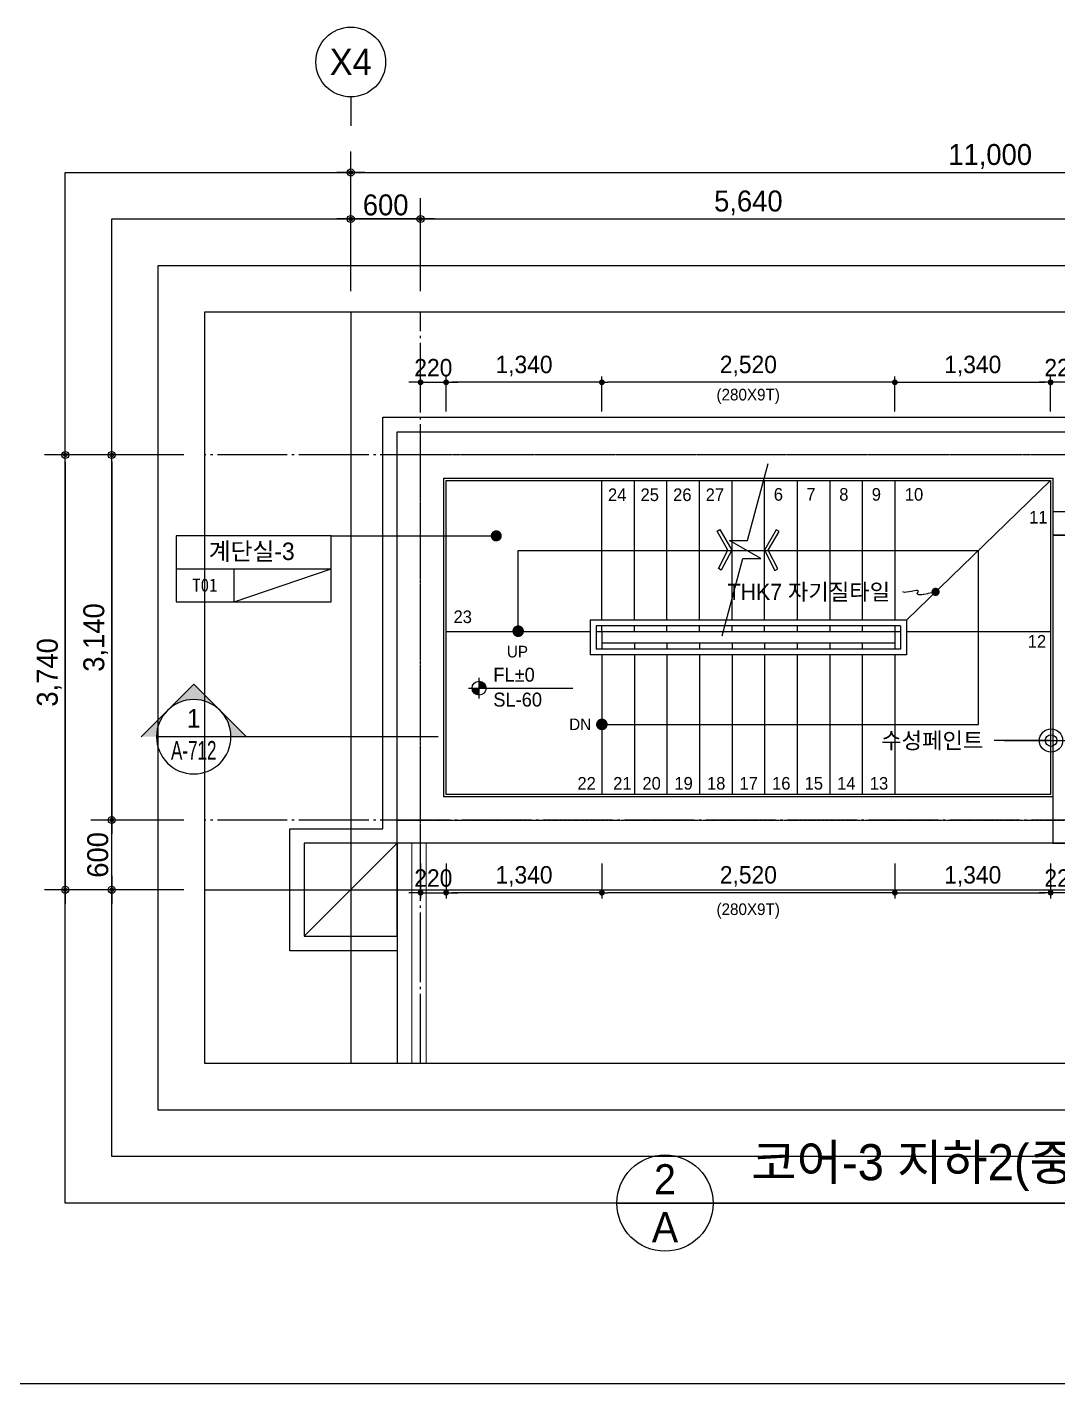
# Model space of a CAD drawing. Header units: millimetres. Extents: x 252711992 to 505989238, y 504776675 to 1009617600.
# Drawn here: x 253151465 to 253160331, y 504818337 to 504830007 of the extents above; entities that cross this region are included whole.
import ezdxf
from ezdxf.enums import TextEntityAlignment as Align
from ezdxf.xclip import XClip

# ---------------------------------------------------------------- set-up
doc = ezdxf.new("R2010")
doc.units = ezdxf.units.MM
doc.header["$XCLIPFRAME"] = 0
doc.linetypes.add('CEN', pattern=[35, 30, -2, 1, -2])
for name, color, linetype in [('$ZCDB_AUDIT_GENERATED_600D18', 7, 'Continuous'), ('0KD DIM', 7, 'Continuous'), ('4A.TEC CEN', 1, 'CEN'), ('4A.TEC CEN 보조1', 14, 'CEN'), ('4A.TEC ELE 4', 9, 'Continuous'), ('4A.TEC IND', 7, 'Continuous'), ('4A.TEC TEXT', 7, 'Continuous'), ('4A.TEC TEXT 1', 3, 'Continuous'), ('4A.TEC TEXT 2', 3, 'Continuous'), ('4A.TEC 기둥', 2, 'Continuous'), ('4A.TEC 마감선 2', 5, 'Continuous'), ('4A.TEC 벽체 1', 2, 'Continuous'), ('4A.TEC 벽체 3', 4, 'Continuous'), ('4A.TEC 벽체 4', 7, 'Continuous'), ('4A.TEC 심볼', 7, 'Continuous'), ('4A.TEC 해치 1', 9, 'Continuous'), ('CEN', 1, 'CEN'), ('LEV', 7, 'Continuous'), ('ROM', 7, 'Continuous'), ('SYM', 1, 'Continuous'), ('TEXT', 7, 'Continuous'), ('㈜SE&C TEXT', 7, 'Continuous')]:
    doc.layers.add(name, color=color, linetype=linetype)
doc.layers.add('DEFPOINT', color=135, linetype='Continuous', plot=False)
doc.styles.add('1', font='')
doc.styles.add('GHS', font='malgun.ttf')
doc.styles.add('나눔고딕', font='')
doc.styles.add('돋움', font='')
doc.styles.add('돋음체', font='')
doc.styles.add('울릉도L', font='')
doc.styles.get('1').set_extended_font_data('DotumChe')
doc.styles.get('나눔고딕').set_extended_font_data('Dotum')
doc.styles.get('돋움').set_extended_font_data('Dotum')
doc.styles.get('돋음체').set_extended_font_data('Dotum')
doc.styles.get('울릉도L').set_extended_font_data('Dotum')
doc.dimstyles.new('DIM_600(외부치수)', dxfattribs={"dimscale": 400, "dimtxt": 3.3, "dimasz": 1, "dimexe": 2, "dimexo": 2, "dimgap": 1, "dimtad": 1, "dimdec": 0, "dimdsep": 46, "dimlunit": 6, "dimtxsty": '나눔고딕', "dimblk1": 'DIMDOT', "dimblk2": 'DIMDOT', "dimsah": 1, "dimcen": 2.5, "dimdle": 1.5, "dimclrd": 8, "dimclre": 8, "dimclrt": 3, "dimadec": 0, "dimazin": 0, "dimtfac": 1, "dimtdec": 0, "dimtix": 1, "dimtmove": 2, "dimatfit": 3, "dimldrblk": 'DIMDOT', "dimfxl": 1, "dimtvp": 1, "dimtolj": 1, "dimtzin": 0, "dimarcsym": 0})
doc.dimstyles.new('DIM_80(외부치수)', dxfattribs={"dimscale": 40, "dimtxt": 3.3, "dimasz": 1, "dimexe": 2, "dimexo": 2, "dimgap": 1, "dimtad": 1, "dimdec": 0, "dimdsep": 46, "dimlunit": 6, "dimtxsty": '돋움', "dimblk1": 'DIMDOT', "dimblk2": 'DIMDOT', "dimsah": 1, "dimcen": 2.5, "dimdle": 1.5, "dimclrd": 1, "dimclre": 7, "dimclrt": 2, "dimadec": 0, "dimazin": 0, "dimtfac": 1, "dimtdec": 0, "dimtix": 1, "dimtmove": 2, "dimatfit": 3, "dimldrblk": 'DIMDOT', "dimfxl": 1, "dimtvp": 1, "dimtolj": 1, "dimtzin": 0, "dimarcsym": 0})
doc.dimstyles.new('KD DIM 1', dxfattribs={"dimscale": 50, "dimtxt": 3, "dimasz": 1, "dimexe": 1, "dimexo": 1, "dimgap": 1, "dimtad": 1, "dimdec": 0, "dimzin": 0, "dimdsep": 46, "dimlunit": 6, "dimtxsty": '돋음체', "dimblk": 'DOT', "dimcen": 3, "dimdle": 1, "dimclrd": 256, "dimclre": 256, "dimclrt": 3, "dimazin": 0, "dimtfac": 1, "dimtdec": 0, "dimtix": 1, "dimtmove": 2, "dimatfit": 3, "dimldrblk": 'OBLIQUE', "dimfxl": 1, "dimtvp": 0.8333, "dimtolj": 1, "dimtzin": 0, "dimarcsym": 0})

# ---------------------------------------------------------------- blocks, each defined once
blk = doc.blocks.new('dwgFD3B')
at = {"layer": '4A.TEC CEN', "color": 250, "ltscale": 500}
blk.add_line((49194.51, -169936.83, -3333.33), (358000, -169936.83, -3333.33), dxfattribs=at)
at = {"layer": '4A.TEC CEN', "color": 250, "ltscale": 500, "elevation": -3333.33}
blk.add_lwpolyline([(197807.63, -39163.16), (197807.63, -267000)], dxfattribs=at)
blk = doc.blocks.new('DIMDOT')
at = {"color": 0}
blk.add_line((-2, 0), (2, 0), dxfattribs=at)
for radius in [0.5, 0.25]:
    blk.add_circle((0, 0), radius, dxfattribs=at)
blk = doc.blocks.new('*D270')
at = {"layer": '$ZCDB_AUDIT_GENERATED_600D18', "color": 8, "lineweight": -2, "transparency": 16777216}
for p, q in [((253152813, 504826327), (253151613, 504826327)), ((253151793, 504826267), (253151793, 504822647)), ((253152813, 504822587), (253151613, 504822587))]:
    blk.add_line(p, q, dxfattribs=at)
at = {"layer": 'Defpoints', "color": 0, "transparency": 16777216}
for p in [(253152993, 504826327, 0), (253151793, 504822587), (253152993, 504822587, 0)]:
    blk.add_point(p, dxfattribs=at)
at = {"layer": '$ZCDB_AUDIT_GENERATED_600D18', "color": 8, "lineweight": -2, "transparency": 16777216, "xscale": 60, "yscale": 60, "zscale": 60}
for p, rotation in [((253151793, 504826327), 90), ((253151793, 504822587), 270)]:
    blk.add_blockref('DIMDOT', p, dxfattribs=dict(at, rotation=rotation))
at = {"layer": '$ZCDB_AUDIT_GENERATED_600D18', "color": 3, "transparency": 16777216, "insert": (253151655, 504824457), "char_height": 180, "attachment_point": 5, "rotation": 90, "style": '나눔고딕'}
blk.add_mtext('\\A1;3,740', dxfattribs=at)
blk = doc.blocks.new('*D271')
at = {"layer": '$ZCDB_AUDIT_GENERATED_600D18', "color": 8, "lineweight": -2, "transparency": 16777216}
for p, q in [((253152813, 504823187), (253152013, 504823187)), ((253152193, 504822647), (253152193, 504823127)), ((253152813, 504822587), (253152013, 504822587))]:
    blk.add_line(p, q, dxfattribs=at)
at = {"layer": 'Defpoints', "color": 0, "transparency": 16777216}
for p in [(253152193, 504823187), (253152993, 504823187, 0), (253152993, 504822587, 0)]:
    blk.add_point(p, dxfattribs=at)
at = {"layer": '$ZCDB_AUDIT_GENERATED_600D18', "color": 8, "lineweight": -2, "transparency": 16777216, "xscale": 60, "yscale": 60, "zscale": 60}
for p, rotation in [((253152193, 504823187), 90), ((253152193, 504822587), 270)]:
    blk.add_blockref('DIMDOT', p, dxfattribs=dict(at, rotation=rotation))
at = {"layer": '$ZCDB_AUDIT_GENERATED_600D18', "color": 3, "transparency": 16777216, "insert": (253152073, 504822887), "char_height": 180, "attachment_point": 5, "rotation": 90, "style": '나눔고딕'}
blk.add_mtext('\\A1;600', dxfattribs=at)
blk = doc.blocks.new('*D267')
at = {"layer": '$ZCDB_AUDIT_GENERATED_600D18', "color": 8, "lineweight": -2, "transparency": 16777216}
for p, q in [((253154249, 504827737), (253154249, 504828937)), ((253165249, 504827737), (253165249, 504828937)), ((253154309, 504828757), (253165189, 504828757))]:
    blk.add_line(p, q, dxfattribs=at)
at = {"layer": 'Defpoints', "color": 0, "transparency": 16777216}
for p in [(253165249, 504828757), (253154249, 504827557, 0), (253165249, 504827557)]:
    blk.add_point(p, dxfattribs=at)
at = {"layer": '$ZCDB_AUDIT_GENERATED_600D18', "color": 8, "lineweight": -2, "transparency": 16777216, "xscale": 60, "yscale": 60, "zscale": 60, "rotation": 180}
blk.add_blockref('DIMDOT', (253154249, 504828757), dxfattribs=at)
at = {"layer": '$ZCDB_AUDIT_GENERATED_600D18', "color": 8, "lineweight": -2, "transparency": 16777216, "xscale": 60, "yscale": 60, "zscale": 60}
blk.add_blockref('DIMDOT', (253165249, 504828757), dxfattribs=at)
at = {"layer": '$ZCDB_AUDIT_GENERATED_600D18', "color": 3, "transparency": 16777216, "insert": (253159749, 504828895), "char_height": 180, "attachment_point": 5, "style": '나눔고딕'}
blk.add_mtext('\\A1;11,000', dxfattribs=at)
blk = doc.blocks.new('*D269')
at = {"layer": '$ZCDB_AUDIT_GENERATED_600D18', "color": 8, "lineweight": -2, "transparency": 16777216}
for p, q in [((253154249, 504827737), (253154249, 504828537)), ((253154849, 504827737), (253154849, 504828537)), ((253154789, 504828357), (253154309, 504828357))]:
    blk.add_line(p, q, dxfattribs=at)
at = {"layer": 'Defpoints', "color": 0, "transparency": 16777216}
for p in [(253154249, 504828357), (253154249, 504827557, 39667), (253154849, 504827557, 34667)]:
    blk.add_point(p, dxfattribs=at)
at = {"layer": '$ZCDB_AUDIT_GENERATED_600D18', "color": 8, "lineweight": -2, "transparency": 16777216, "xscale": 60, "yscale": 60, "zscale": 60, "rotation": 180}
blk.add_blockref('DIMDOT', (253154249, 504828357), dxfattribs=at)
at = {"layer": '$ZCDB_AUDIT_GENERATED_600D18', "color": 8, "lineweight": -2, "transparency": 16777216, "xscale": 60, "yscale": 60, "zscale": 60}
blk.add_blockref('DIMDOT', (253154849, 504828357), dxfattribs=at)
at = {"layer": '$ZCDB_AUDIT_GENERATED_600D18', "color": 3, "transparency": 16777216, "insert": (253154549, 504828477), "char_height": 180, "attachment_point": 5, "style": '나눔고딕'}
blk.add_mtext('\\A1;600', dxfattribs=at)
blk = doc.blocks.new('ccs122')
at = {"layer": '4A.TEC 심볼'}
blk.add_line((0, 8), (0, 3), dxfattribs=at)
blk.add_circle((0, 14), 6, dxfattribs=at)
at = {"layer": '4A.TEC TEXT 2', "color": 3, "style": 'GHS'}
blk.add_attdef('NO', text='', height=4.5, dxfattribs=at).set_placement((-0.01, 14.02), align=Align.MIDDLE_CENTER)
blk = doc.blocks.new('*D272')
at = {"layer": '$ZCDB_AUDIT_GENERATED_600D18', "color": 8, "lineweight": -2, "transparency": 16777216}
for p, q in [((253152813, 504826327), (253152013, 504826327)), ((253152193, 504826267), (253152193, 504823247)), ((253152813, 504823187), (253152013, 504823187))]:
    blk.add_line(p, q, dxfattribs=at)
at = {"layer": 'Defpoints', "color": 0, "transparency": 16777216}
for p in [(253152993, 504826327, 0), (253152193, 504823187), (253152993, 504823187, 0)]:
    blk.add_point(p, dxfattribs=at)
at = {"layer": '$ZCDB_AUDIT_GENERATED_600D18', "color": 8, "lineweight": -2, "transparency": 16777216, "xscale": 60, "yscale": 60, "zscale": 60}
for p, rotation in [((253152193, 504826327), 90), ((253152193, 504823187), 270)]:
    blk.add_blockref('DIMDOT', p, dxfattribs=dict(at, rotation=rotation))
at = {"layer": '$ZCDB_AUDIT_GENERATED_600D18', "color": 3, "transparency": 16777216, "insert": (253152055, 504824757), "char_height": 180, "attachment_point": 5, "rotation": 90, "style": '나눔고딕'}
blk.add_mtext('\\A1;3,140', dxfattribs=at)
blk = doc.blocks.new('*D273')
at = {"layer": '$ZCDB_AUDIT_GENERATED_600D18', "color": 8, "lineweight": -2, "transparency": 16777216}
for p, q in [((253154849, 504827737), (253154849, 504828537)), ((253160489, 504827737), (253160489, 504828537)), ((253154909, 504828357), (253160429, 504828357))]:
    blk.add_line(p, q, dxfattribs=at)
at = {"layer": 'Defpoints', "color": 0, "transparency": 16777216}
for p in [(253160489, 504828357), (253154849, 504827557, 34667), (253160489, 504827557, 81667)]:
    blk.add_point(p, dxfattribs=at)
at = {"layer": '$ZCDB_AUDIT_GENERATED_600D18', "color": 8, "lineweight": -2, "transparency": 16777216, "xscale": 60, "yscale": 60, "zscale": 60, "rotation": 180}
blk.add_blockref('DIMDOT', (253154849, 504828357), dxfattribs=at)
at = {"layer": '$ZCDB_AUDIT_GENERATED_600D18', "color": 8, "lineweight": -2, "transparency": 16777216, "xscale": 60, "yscale": 60, "zscale": 60}
blk.add_blockref('DIMDOT', (253160489, 504828357), dxfattribs=at)
at = {"layer": '$ZCDB_AUDIT_GENERATED_600D18', "color": 3, "transparency": 16777216, "insert": (253157669, 504828495), "char_height": 180, "attachment_point": 5, "style": '나눔고딕'}
blk.add_mtext('\\A1;5,640', dxfattribs=at)
blk = doc.blocks.new('c1')
at = {"layer": '4A.TEC 기둥'}
blk.add_lwpolyline([(1156776, -1012079), (1157576, -1012079), (1157576, -1011279), (1156776, -1011279)], close=True, dxfattribs=at)
at = {"layer": 'DEFPOINT'}
blk.add_line((1156776, -1012079), (1157576, -1011279), dxfattribs=at)
blk = doc.blocks.new('ADFAWEFQWEFQWF')
at = {"layer": '4A.TEC CEN 보조1', "ltscale": 10}
for p, q in [((200, 0), (200, 2850)), ((2650, 2850), (2650, 0)), ((0, 2650), (2850, 2650)), ((2850, 200), (0, 200))]:
    blk.add_line(p, q, dxfattribs=at)
at = {"layer": '4A.TEC 벽체 1'}
for p, q in [((400, 2450), (400, 400)), ((400, 2450), (2450, 2450)), ((2450, 2450), (2450, 400)), ((400, 400), (2450, 400))]:
    blk.add_line(p, q, dxfattribs=at)
blk.add_lwpolyline([(875, 2850), (0, 2850), (0, 0), (2850, 0), (2850, 2850), (875, 2850)], dxfattribs=at)
at = {"layer": '4A.TEC 해치 1'}
for p, q in [((400, 2450), (2450, 400)), ((2450, 2450), (400, 400))]:
    blk.add_line(p, q, dxfattribs=at)
blk = doc.blocks.new('A$C6C9969DE')
at = {"layer": 'ROM', "color": 0, "linetype": 'Continuous'}
for p, q in [((0, 510), (2400, 510)), ((900, 0), (900, 510))]:
    blk.add_line(p, q, dxfattribs=at)
blk.add_lwpolyline([(0, 0), (2400, 0), (2400, 1020), (0, 1020)], close=True, dxfattribs=at)
blk = doc.blocks.new('ASDFAWGFQWEGRQEWR')
at = {"layer": 'CEN'}
blk.add_lwpolyline([(1712, 118), (1641, 101), (1594, 94), (1567, 93), (1556, 98), (1554, 105), (1558, 114), (1563, 122), (1564, 128), (1557, 130), (1544, 129), (1526, 126), (1505, 122), (1483, 118), (1461, 115), (1443, 114), (1430, 118)], dxfattribs=at)
at = {"layer": '㈜SE&C TEXT', "color": 1, "const_width": 35.9}
blk.add_lwpolyline([(1729, 118, 1), (1694, 118, 1)], format="xyb", close=True, dxfattribs=at)
at = {"layer": '4A.TEC TEXT', "style": '돋움'}
blk.add_text('THK7 자기질타일', height=140, dxfattribs=at).set_placement((-77, 118), align=Align.MIDDLE_LEFT)
blk = doc.blocks.new('단면기호1')
at = {"layer": 'SYM'}
h = blk.add_hatch(color=256, dxfattribs=at)
h.paths.add_polyline_path([(4.24, 4.24, -0.198912), (6, 0), (8.49, 0)])
h.paths.add_polyline_path([(0, 8.49), (-4.24, 4.24, -0.414214), (4.24, 4.24)])
h.paths.add_polyline_path([(-4.24, 4.24), (-8.49, 0), (-6, 0, -0.198912)])
for p in [(-8.49, 0), (8.49, 0)]:
    blk.add_line(p, (0, 8.49), dxfattribs=at)
blk.add_circle((0, 0), 6, dxfattribs=at)
blk = doc.blocks.new('A$C3A5201BD')
at = {"layer": 'LEV'}
h = blk.add_hatch(color=256, dxfattribs=at)
h.paths.add_polyline_path([(200, 200), (335, 200, 0.414214), (200, 335)])
h.paths.add_polyline_path([(200, 65), (200, 200), (65, 200, 0.414214)])
at = {"layer": 'LEV', "color": 7}
for p, q in [((200, 0), (200, 400)), ((0, 200), (2007, 200)), ((0, 200), (400, 200))]:
    blk.add_line(p, q, dxfattribs=at)
blk.add_circle((200, 200), 135, dxfattribs=at)
blk = doc.blocks.new('_Dot')
at = {"color": 0, "linetype": 'ByBlock', "lineweight": -2}
blk.add_line((-0.5, 0), (-1, 0), dxfattribs=at)
at = {"color": 0, "linetype": 'ByBlock', "const_width": 0.5}
blk.add_lwpolyline([(-0.25, 0, 1), (0.25, 0, 1)], format="xyb", close=True, dxfattribs=at)
blk = doc.blocks.new('*D863')
at = {"layer": '0KD DIM', "lineweight": -2, "transparency": 16777216}
for p, q in [((253156409, 504826702), (253156409, 504827002)), ((253158929, 504826702), (253158929, 504827002)), ((253158879, 504826952), (253156459, 504826952))]:
    blk.add_line(p, q, dxfattribs=at)
at = {"layer": 'Defpoints', "color": 0, "transparency": 16777216}
for p in [(253156409, 504826952), (253156409, 504826652, 0), (253158929, 504826652)]:
    blk.add_point(p, dxfattribs=at)
at = {"layer": '0KD DIM', "lineweight": -2, "transparency": 16777216, "xscale": 50, "yscale": 50, "zscale": 50, "rotation": 180}
blk.add_blockref('_Dot', (253156409, 504826952), dxfattribs=at)
at = {"layer": '0KD DIM', "lineweight": -2, "transparency": 16777216, "xscale": 50, "yscale": 50, "zscale": 50}
blk.add_blockref('_Dot', (253158929, 504826952), dxfattribs=at)
at = {"layer": '0KD DIM', "color": 3, "transparency": 16777216, "insert": (253157669, 504827092), "char_height": 150, "attachment_point": 5, "style": '돋음체'}
blk.add_mtext('\\A1;2,520', dxfattribs=at)
blk = doc.blocks.new('_OBLIQUE')
at = {"color": 0, "linetype": 'ByBlock'}
blk.add_line((-0.5, -0.5), (0.5, 0.5), dxfattribs=at)
blk = doc.blocks.new('*D864')
at = {"layer": '0KD DIM', "lineweight": -2, "transparency": 16777216}
for p, q in [((253158929, 504826702), (253158929, 504827002)), ((253160269, 504826702), (253160269, 504827002)), ((253158979, 504826952), (253160219, 504826952))]:
    blk.add_line(p, q, dxfattribs=at)
at = {"layer": 'Defpoints', "color": 0, "transparency": 16777216}
for p in [(253160269, 504826952), (253158929, 504826652), (253160269, 504826652)]:
    blk.add_point(p, dxfattribs=at)
at = {"layer": '0KD DIM', "lineweight": -2, "transparency": 16777216, "xscale": 50, "yscale": 50, "zscale": 50, "rotation": 180}
blk.add_blockref('_Dot', (253158929, 504826952), dxfattribs=at)
at = {"layer": '0KD DIM', "lineweight": -2, "transparency": 16777216, "xscale": 50, "yscale": 50, "zscale": 50}
blk.add_blockref('_Dot', (253160269, 504826952), dxfattribs=at)
at = {"layer": '0KD DIM', "color": 3, "transparency": 16777216, "insert": (253159599, 504827092), "char_height": 150, "attachment_point": 5, "style": '돋음체'}
blk.add_mtext('\\A1;1,340', dxfattribs=at)
blk = doc.blocks.new('*D865')
at = {"layer": '0KD DIM', "lineweight": -2, "transparency": 16777216}
for p, q in [((253155069, 504826702), (253155069, 504827002)), ((253156409, 504826702), (253156409, 504827002)), ((253156359, 504826952), (253155119, 504826952))]:
    blk.add_line(p, q, dxfattribs=at)
at = {"layer": 'Defpoints', "color": 0, "transparency": 16777216}
for p in [(253155069, 504826952), (253155069, 504826652), (253156409, 504826652)]:
    blk.add_point(p, dxfattribs=at)
at = {"layer": '0KD DIM', "lineweight": -2, "transparency": 16777216, "xscale": 50, "yscale": 50, "zscale": 50, "rotation": 180}
blk.add_blockref('_Dot', (253155069, 504826952), dxfattribs=at)
at = {"layer": '0KD DIM', "lineweight": -2, "transparency": 16777216, "xscale": 50, "yscale": 50, "zscale": 50}
blk.add_blockref('_Dot', (253156409, 504826952), dxfattribs=at)
at = {"layer": '0KD DIM', "color": 3, "transparency": 16777216, "insert": (253155739, 504827092), "char_height": 150, "attachment_point": 5, "style": '돋음체'}
blk.add_mtext('\\A1;1,340', dxfattribs=at)
blk = doc.blocks.new('*D866')
at = {"layer": '0KD DIM', "lineweight": -2, "transparency": 16777216}
for p, q in [((253160269, 504826702), (253160269, 504827002)), ((253160489, 504826702), (253160489, 504827002)), ((253160219, 504826952), (253160169, 504826952)), ((253160489, 504826952), (253160269, 504826952)), ((253160539, 504826952), (253160589, 504826952))]:
    blk.add_line(p, q, dxfattribs=at)
at = {"layer": 'Defpoints', "color": 0, "transparency": 16777216}
for p in [(253160269, 504826952), (253160269, 504826652), (253160489, 504826652)]:
    blk.add_point(p, dxfattribs=at)
at = {"layer": '0KD DIM', "lineweight": -2, "transparency": 16777216, "xscale": 50, "yscale": 50, "zscale": 50}
blk.add_blockref('_Dot', (253160269, 504826952), dxfattribs=at)
at = {"layer": '0KD DIM', "lineweight": -2, "transparency": 16777216, "xscale": 50, "yscale": 50, "zscale": 50, "rotation": 180}
blk.add_blockref('_Dot', (253160489, 504826952), dxfattribs=at)
at = {"layer": '0KD DIM', "color": 3, "transparency": 16777216, "insert": (253160379, 504827077), "char_height": 150, "attachment_point": 5, "style": '돋음체'}
blk.add_mtext('\\A1;220', dxfattribs=at)
blk = doc.blocks.new('*D867')
at = {"layer": '0KD DIM', "lineweight": -2, "transparency": 16777216}
for p, q in [((253154849, 504826702), (253154849, 504827002)), ((253155069, 504826702), (253155069, 504827002)), ((253154799, 504826952), (253154749, 504826952)), ((253154849, 504826952), (253155069, 504826952)), ((253155119, 504826952), (253155169, 504826952))]:
    blk.add_line(p, q, dxfattribs=at)
at = {"layer": 'Defpoints', "color": 0, "transparency": 16777216}
for p in [(253155069, 504826952), (253154849, 504826652), (253155069, 504826652)]:
    blk.add_point(p, dxfattribs=at)
at = {"layer": '0KD DIM', "lineweight": -2, "transparency": 16777216, "xscale": 50, "yscale": 50, "zscale": 50}
blk.add_blockref('_Dot', (253154849, 504826952), dxfattribs=at)
at = {"layer": '0KD DIM', "lineweight": -2, "transparency": 16777216, "xscale": 50, "yscale": 50, "zscale": 50, "rotation": 180}
blk.add_blockref('_Dot', (253155069, 504826952), dxfattribs=at)
at = {"layer": '0KD DIM', "color": 3, "transparency": 16777216, "insert": (253154959, 504827077), "char_height": 150, "attachment_point": 5, "style": '돋음체'}
blk.add_mtext('\\A1;220', dxfattribs=at)
blk = doc.blocks.new('*D895')
at = {"layer": '0KD DIM', "lineweight": -2, "transparency": 16777216}
for p, q in [((253156409, 504822812), (253156409, 504822512)), ((253158929, 504822812), (253158929, 504822512)), ((253158879, 504822562), (253156459, 504822562))]:
    blk.add_line(p, q, dxfattribs=at)
at = {"layer": 'Defpoints', "color": 0, "transparency": 16777216}
for p in [(253156409, 504822862, 0), (253158929, 504822862), (253156409, 504822562)]:
    blk.add_point(p, dxfattribs=at)
at = {"layer": '0KD DIM', "lineweight": -2, "transparency": 16777216, "xscale": 50, "yscale": 50, "zscale": 50, "rotation": 180}
blk.add_blockref('_Dot', (253156409, 504822562), dxfattribs=at)
at = {"layer": '0KD DIM', "lineweight": -2, "transparency": 16777216, "xscale": 50, "yscale": 50, "zscale": 50}
blk.add_blockref('_Dot', (253158929, 504822562), dxfattribs=at)
at = {"layer": '0KD DIM', "color": 3, "transparency": 16777216, "insert": (253157669, 504822702), "char_height": 150, "attachment_point": 5, "style": '돋음체'}
blk.add_mtext('\\A1;2,520', dxfattribs=at)
blk = doc.blocks.new('*D896')
at = {"layer": '0KD DIM', "lineweight": -2, "transparency": 16777216}
for p, q in [((253158929, 504822812), (253158929, 504822512)), ((253160269, 504822812), (253160269, 504822512)), ((253158979, 504822562), (253160219, 504822562))]:
    blk.add_line(p, q, dxfattribs=at)
at = {"layer": 'Defpoints', "color": 0, "transparency": 16777216}
for p in [(253158929, 504822862), (253160269, 504822862), (253160269, 504822562)]:
    blk.add_point(p, dxfattribs=at)
at = {"layer": '0KD DIM', "lineweight": -2, "transparency": 16777216, "xscale": 50, "yscale": 50, "zscale": 50, "rotation": 180}
blk.add_blockref('_Dot', (253158929, 504822562), dxfattribs=at)
at = {"layer": '0KD DIM', "lineweight": -2, "transparency": 16777216, "xscale": 50, "yscale": 50, "zscale": 50}
blk.add_blockref('_Dot', (253160269, 504822562), dxfattribs=at)
at = {"layer": '0KD DIM', "color": 3, "transparency": 16777216, "insert": (253159599, 504822702), "char_height": 150, "attachment_point": 5, "style": '돋음체'}
blk.add_mtext('\\A1;1,340', dxfattribs=at)
blk = doc.blocks.new('*D897')
at = {"layer": '0KD DIM', "lineweight": -2, "transparency": 16777216}
for p, q in [((253155069, 504822812), (253155069, 504822512)), ((253156409, 504822812), (253156409, 504822512)), ((253156359, 504822562), (253155119, 504822562))]:
    blk.add_line(p, q, dxfattribs=at)
at = {"layer": 'Defpoints', "color": 0, "transparency": 16777216}
for p in [(253155069, 504822862), (253156409, 504822862), (253155069, 504822562)]:
    blk.add_point(p, dxfattribs=at)
at = {"layer": '0KD DIM', "lineweight": -2, "transparency": 16777216, "xscale": 50, "yscale": 50, "zscale": 50, "rotation": 180}
blk.add_blockref('_Dot', (253155069, 504822562), dxfattribs=at)
at = {"layer": '0KD DIM', "lineweight": -2, "transparency": 16777216, "xscale": 50, "yscale": 50, "zscale": 50}
blk.add_blockref('_Dot', (253156409, 504822562), dxfattribs=at)
at = {"layer": '0KD DIM', "color": 3, "transparency": 16777216, "insert": (253155739, 504822702), "char_height": 150, "attachment_point": 5, "style": '돋음체'}
blk.add_mtext('\\A1;1,340', dxfattribs=at)
blk = doc.blocks.new('*D898')
at = {"layer": '0KD DIM', "lineweight": -2, "transparency": 16777216}
for p, q in [((253160269, 504822812), (253160269, 504822512)), ((253160489, 504822812), (253160489, 504822512)), ((253160219, 504822562), (253160169, 504822562)), ((253160489, 504822562), (253160269, 504822562)), ((253160539, 504822562), (253160589, 504822562))]:
    blk.add_line(p, q, dxfattribs=at)
at = {"layer": 'Defpoints', "color": 0, "transparency": 16777216}
for p in [(253160269, 504822862), (253160489, 504822862), (253160269, 504822562)]:
    blk.add_point(p, dxfattribs=at)
at = {"layer": '0KD DIM', "lineweight": -2, "transparency": 16777216, "xscale": 50, "yscale": 50, "zscale": 50}
blk.add_blockref('_Dot', (253160269, 504822562), dxfattribs=at)
at = {"layer": '0KD DIM', "lineweight": -2, "transparency": 16777216, "xscale": 50, "yscale": 50, "zscale": 50, "rotation": 180}
blk.add_blockref('_Dot', (253160489, 504822562), dxfattribs=at)
at = {"layer": '0KD DIM', "color": 3, "transparency": 16777216, "insert": (253160379, 504822687), "char_height": 150, "attachment_point": 5, "style": '돋음체'}
blk.add_mtext('\\A1;220', dxfattribs=at)
blk = doc.blocks.new('*D899')
at = {"layer": '0KD DIM', "lineweight": -2, "transparency": 16777216}
for p, q in [((253154849, 504822812), (253154849, 504822512)), ((253155069, 504822812), (253155069, 504822512)), ((253154799, 504822562), (253154749, 504822562)), ((253154849, 504822562), (253155069, 504822562)), ((253155119, 504822562), (253155169, 504822562))]:
    blk.add_line(p, q, dxfattribs=at)
at = {"layer": 'Defpoints', "color": 0, "transparency": 16777216}
for p in [(253154849, 504822862), (253155069, 504822862), (253155069, 504822562)]:
    blk.add_point(p, dxfattribs=at)
at = {"layer": '0KD DIM', "lineweight": -2, "transparency": 16777216, "xscale": 50, "yscale": 50, "zscale": 50}
blk.add_blockref('_Dot', (253154849, 504822562), dxfattribs=at)
at = {"layer": '0KD DIM', "lineweight": -2, "transparency": 16777216, "xscale": 50, "yscale": 50, "zscale": 50, "rotation": 180}
blk.add_blockref('_Dot', (253155069, 504822562), dxfattribs=at)
at = {"layer": '0KD DIM', "color": 3, "transparency": 16777216, "insert": (253154959, 504822687), "char_height": 150, "attachment_point": 5, "style": '돋음체'}
blk.add_mtext('\\A1;220', dxfattribs=at)
blk = doc.blocks.new('ADSFWEFQWEF')
at = {"layer": '4A.TEC TEXT', "style": '돋움'}
blk.add_text('수성페인트', height=140, dxfattribs=at).set_placement((560, 110), align=Align.MIDDLE_LEFT)
at = {"layer": '㈜SE&C TEXT', "color": 1}
blk.add_leader([(2021, 110, 0), (1532, 110)], dimstyle='DIM_80(외부치수)', override={"dimasz": 5, "dimtad": 0}, dxfattribs=at)

msp = doc.modelspace()

# ---------------------------------------------------------------- linework, layer by layer
msp.add_line((253153246.55, 504825064.35), (253154079.88, 504825347.69))
at = {"layer": '4A.TEC CEN', "ltscale": 20}
for p, q in [((253154848.77, 504821092.16, 1666.67), (253154848.77, 504827557.16, 1666.67)), ((253166303.05, 504826327.14, 1666.67), (253152992.67, 504826327.14, 1666.67)), ((253166303.05, 504825637.14, 1666.67), (253160288.77, 504825637.14, 1666.67)), ((253166303.05, 504823187.14, 1666.67), (253152992.67, 504823187.14, 1666.67))]:
    msp.add_line(p, q, dxfattribs=at)
at = {"layer": '4A.TEC CEN 보조1'}
for p, q in [((253154848.78, 504822987.14, -3332.88), (253154848.78, 504826527.14, -3332.88)), ((253160688.78, 504826327.14, -3332.88), (253154648.78, 504826327.14, -3332.88)), ((253154648.78, 504823187.14, -3332.88), (253160688.78, 504823187.14, -3332.88))]:
    msp.add_line(p, q, dxfattribs=at)
at = {"layer": '4A.TEC ELE 4', "color": 8, "ltscale": 0.3}
for p, q in [((253156408.78, 504824907.14, -3332.88), (253156408.78, 504826107.14, -3332.88)), ((253156688.78, 504824907.14, -3332.88), (253156688.78, 504826107.14, -3332.88)), ((253156968.78, 504824907.14, -3332.88), (253156968.78, 504826107.14, -3332.88)), ((253157248.78, 504824907.14, -3332.88), (253157248.78, 504826107.14, -3332.88)), ((253157528.78, 504824907.14, -3332.88), (253157528.78, 504826107.14, -3332.88)), ((253157808.78, 504824907.14, -3332.88), (253157808.78, 504826107.14, -3332.88)), ((253158368.78, 504826107.14, -3332.88), (253158368.78, 504824907.14, -3332.88)), ((253158648.78, 504826107.14, -3332.88), (253158648.78, 504824907.14, -3332.88)), ((253158928.78, 504826107.14, -3332.88), (253158928.78, 504824907.14, -3332.88)), ((253159028.78, 504824907.14, -3332.88), (253160268.78, 504826107.14, -3332.88)), ((253159028.78, 504824907.14, -3332.88), (253156308.78, 504824907.14, -3332.88)), ((253156308.78, 504824907.14, -3332.88), (253156308.78, 504824607.14, -3332.88)), ((253159028.78, 504824907.14, -3332.88), (253159028.78, 504824607.14, -3332.88)), ((253156308.78, 504824807.14, -3332.88), (253155068.78, 504824807.14, -3332.88)), ((253158978.78, 504824857.14, -3332.88), (253156358.78, 504824857.14, -3332.88)), ((253156358.78, 504824857.14, -3332.88), (253156358.78, 504824657.14, -3332.88)), ((253158978.78, 504824807.14, -3332.88), (253156358.78, 504824807.14, -3332.88)), ((253156408.78, 504824807.14, -3332.88), (253156408.78, 504824657.14, -3332.88)), ((253158368.78, 504824857.14, -3332.88), (253158368.78, 504824807.14, -3332.88)), ((253158648.78, 504824857.14, -3332.88), (253158648.78, 504824807.14, -3332.88)), ((253158928.78, 504824857.14, -3332.88), (253158928.78, 504824807.14, -3332.88)), ((253158928.78, 504824857.14, -3332.88), (253158928.78, 504824657.14, -3332.88)), ((253158978.78, 504824857.14, -3332.88), (253158978.78, 504824657.14, -3332.88)), ((253160268.78, 504824807.14, -3332.88), (253159028.78, 504824807.14, -3332.88)), ((253158978.78, 504824657.14, -3332.88), (253156358.78, 504824657.14, -3332.88)), ((253158928.78, 504824707.14, -3332.88), (253156408.78, 504824707.14, -3332.88)), ((253156688.78, 504824707.14, -3332.88), (253156688.78, 504824657.14, -3332.88)), ((253156968.78, 504824707.14, -3332.88), (253156968.78, 504824657.14, -3332.88)), ((253157248.78, 504824707.14, -3332.88), (253157248.78, 504824657.14, -3332.88)), ((253158368.78, 504824707.14, -3332.88), (253158368.78, 504824657.14, -3332.88)), ((253158648.78, 504824707.14, -3332.88), (253158648.78, 504824657.14, -3332.88)), ((253158928.78, 504824707.14, -3332.88), (253158928.78, 504824657.14, -3332.88)), ((253159028.78, 504824607.14, -3332.88), (253156308.78, 504824607.14, -3332.88)), ((253156408.78, 504824607.14, -3332.88), (253156408.78, 504823407.14, -3332.88)), ((253156688.78, 504824607.14, -3332.88), (253156688.78, 504823407.14, -3332.88)), ((253156968.78, 504824607.14, -3332.88), (253156968.78, 504823407.14, -3332.88)), ((253157248.78, 504824607.14, -3332.88), (253157248.78, 504823407.14, -3332.88)), ((253157528.78, 504824607.14, -3332.88), (253157528.78, 504823407.14, -3332.88)), ((253157808.78, 504824607.14, -3332.88), (253157808.78, 504823407.14, -3332.88)), ((253158088.78, 504824607.14, -3332.88), (253158088.78, 504823407.14, -3332.88)), ((253158368.78, 504824607.14, -3332.88), (253158368.78, 504823407.14, -3332.88)), ((253158648.78, 504824607.14, -3332.88), (253158648.78, 504823407.14, -3332.88)), ((253158928.78, 504824607.14, -3332.88), (253158928.78, 504823407.14, -3332.88))]:
    msp.add_line(p, q, dxfattribs=at)
at = {"layer": '4A.TEC ELE 4', "color": 8}
for p, q in [((253158088.78, 504826107.14, -3332.88), (253158088.78, 504824907.14, -3332.88)), ((253157808.78, 504824807.14, -3332.88), (253157808.78, 504824857.14, -3332.88)), ((253157808.78, 504824707.14, -3332.88), (253157808.78, 504824657.14, -3332.88))]:
    msp.add_line(p, q, dxfattribs=at)
at = {"layer": '4A.TEC ELE 4', "color": 8, "ltscale": 0.2}
for p, q in [((253156408.78, 504824807.14, -3332.88), (253156408.78, 504824857.14, -3332.88)), ((253156688.78, 504824807.14, -3332.88), (253156688.78, 504824857.14, -3332.88)), ((253156968.78, 504824807.14, -3332.88), (253156968.78, 504824857.14, -3332.88)), ((253157248.78, 504824807.14, -3332.88), (253157248.78, 504824857.14, -3332.88)), ((253157528.78, 504824807.14, -3332.88), (253157528.78, 504824857.14, -3332.88)), ((253157528.78, 504824707.14, -3332.88), (253157528.78, 504824657.14, -3332.88))]:
    msp.add_line(p, q, dxfattribs=at)
at = {"layer": '4A.TEC ELE 4', "color": 8, "ltscale": 0.02}
for p, q in [((253158088.78, 504824857.14, -3332.88), (253158088.78, 504824807.14, -3332.88)), ((253158088.78, 504824707.14, -3332.88), (253158088.78, 504824657.14, -3332.88))]:
    msp.add_line(p, q, dxfattribs=at)
at = {"layer": '4A.TEC ELE 4', "color": 8, "ltscale": 0.3, "elevation": -3332.88}
msp.add_lwpolyline([(253157443.32, 504824772.47), (253157621.14, 504825436.14), (253157776.44, 504825436.14), (253157507.46, 504825591.43), (253157662.75, 504825591.43), (253157839.9, 504826252.53)], dxfattribs=at)
at = {"layer": '4A.TEC IND', "color": 8}
for p, q in [((253155688.78, 504825504.64, -3332.88), (253159648.78, 504825504.64, -3332.88)), ((253155688.78, 504824807.14, -3332.88), (253155688.78, 504825504.64, -3332.88)), ((253159648.78, 504824007.94, -3332.88), (253159648.78, 504825504.64, -3332.88)), ((253156398.78, 504824007.94, -3332.88), (253159648.78, 504824007.94, -3332.88))]:
    msp.add_line(p, q, dxfattribs=at)
at = {"layer": '4A.TEC IND', "color": 8, "elevation": -3332.88}
for points in [[(253157435.69, 504825335.03), (253157410.91, 504825349.34), (253157492.85, 504825509.65), (253157399.95, 504825670.55), (253157424.73, 504825684.86), (253157525.89, 504825509.65)], [(253157897.53, 504825332.53), (253157922.31, 504825346.84), (253157840.37, 504825507.14), (253157933.27, 504825668.05), (253157908.49, 504825682.36), (253157807.33, 504825507.14)]]:
    msp.add_lwpolyline(points, close=True, dxfattribs=at)
at = {"layer": '4A.TEC IND', "const_width": 50, "elevation": -3332.88}
for points in [[(253155713.78, 504824811.35, 1), (253155663.78, 504824811.35, 1)], [(253156433.78, 504824009.64, 1), (253156383.78, 504824009.64, 1)]]:
    msp.add_lwpolyline(points, format="xyb", close=True, dxfattribs=at)
at = {"layer": '4A.TEC 마감선 2'}
for p, q in [((253155068.78, 504826107.14, -3332.88), (253160268.78, 504826107.14, -3332.88)), ((253155068.78, 504823407.14, -3332.88), (253155068.78, 504826107.14, -3332.88)), ((253160268.78, 504826107.14, -3332.88), (253160268.78, 504823407.14, -3332.88)), ((253160268.78, 504823407.14, -3332.88), (253155068.78, 504823407.14, -3332.88))]:
    msp.add_line(p, q, dxfattribs=at)
at = {"layer": '4A.TEC 벽체 1'}
for p, q in [((253154648.78, 504826527.14, -3332.88), (253160688.78, 504826527.14, -3332.88)), ((253154648.78, 504822987.14, -3332.88), (253154648.78, 504826527.14, -3332.88)), ((253155048.78, 504826127.14, -3332.88), (253160288.78, 504826127.14, -3332.88)), ((253155048.78, 504823387.14, -3332.88), (253155048.78, 504826127.14, -3332.88)), ((253160288.78, 504826127.14, -3332.88), (253160288.78, 504823387.14, -3332.88)), ((253160288.78, 504823387.14, -3332.88), (253155048.78, 504823387.14, -3332.88)), ((253160688.78, 504822987.14, -3332.88), (253154648.78, 504822987.14, -3332.88))]:
    msp.add_line(p, q, dxfattribs=at)
at = {"layer": '4A.TEC 벽체 3', "elevation": -3332.88, "flags": 128}
for points in [[(253154648.78, 504822062.14), (253153723.78, 504822062.14), (253153723.78, 504823112.14), (253154523.78, 504823112.14), (253154523.78, 504826652.14), (253160813.78, 504826652.14), (253160813.78, 504825962.14), (253165098.78, 504825962.14), (253165098.78, 504822987.14)], [(253154648.78, 504822987.14), (253154648.78, 504821092.16)]]:
    msp.add_lwpolyline(points, dxfattribs=at)
at = {"layer": '4A.TEC 벽체 4', "color": 251, "lineweight": 0, "ltscale": 15, "elevation": -3332.88}
for points in [[(253154773.78, 504822987.14), (253154773.78, 504821092.16)], [(253154898.78, 504822987.14), (253154898.78, 504821092.16)]]:
    msp.add_lwpolyline(points, dxfattribs=at)
at = {"layer": '4A.TEC 심볼'}
msp.add_line((253156537.72, 504819892.16, 3333.33), (253163295.36, 504819892.16, 3333.33), dxfattribs=at)
msp.add_circle((253156951.72, 504819892.16, 3333.33), 414, dxfattribs=at)
at = {"layer": 'DEFPOINT'}
msp.add_line((253168191.54, 504818337.29, 3333.33), (253131991.54, 504818337.29, 3333.33), dxfattribs=at)
at = {"layer": 'DEFPOINT', "elevation": 3333.33}
for points in [[(253151792.67, 504828757.16), (253167503.05, 504828757.16), (253167503.05, 504819892.16), (253151792.67, 504819892.16)], [(253152192.67, 504828357.16), (253167103.05, 504828357.16), (253167103.05, 504820292.16), (253152192.67, 504820292.16)], [(253152592.67, 504827957.16), (253166703.05, 504827957.16), (253166703.05, 504820692.16), (253152592.67, 504820692.16)], [(253152992.67, 504827557.16), (253166303.05, 504827557.16), (253166303.05, 504821092.16), (253152992.67, 504821092.16)]]:
    msp.add_lwpolyline(points, close=True, dxfattribs=at)
at = {"layer": 'SYM'}
msp.add_line((253155000.7, 504823903.45, 1666.67), (253153218.27, 504823903.45, 1666.67), dxfattribs=at)
at = {"layer": 'SYM', "elevation": 1666.67}
msp.add_lwpolyline([(253153218.27, 504823903.45), (253152577.82, 504823903.45)], dxfattribs=at)
at = {"layer": 'TEXT'}
msp.add_line((253154079.88, 504825631.02), (253155500.37, 504825631.02), dxfattribs=at)
at = {"layer": 'TEXT', "const_width": 47.82}
msp.add_lwpolyline([(253155500.37, 504825654.93, 1), (253155500.37, 504825607.11, 1)], format="xyb", close=True, dxfattribs=at)

# ---------------------------------------------------------------- block references
ref = msp.add_blockref('dwgFD3B', (252956441.15, 504992523.98, 0.45))
XClip(ref).set_block_clipping_path([(196551.5201089978, -171431.8169596791), (209861.9006240964, -164966.8169608712)])
for name, p in [('ASDFAWGFQWEGRQEWR', (253157567.87, 504825031.49)), ('ADSFWEFQWEF', (253158251.53, 504823760.85))]:
    msp.add_blockref(name, p)
at = {"layer": '4A.TEC 기둥'}
msp.add_blockref('c1', (251997073.11, 505834266.48, -3332.88), dxfattribs=at)
at = {"layer": '4A.TEC 벽체 1', "color": 3, "rotation": 180}
msp.add_blockref('ADFAWEFQWEFQWF', (253163138.78, 504825837.14, -3332.88), dxfattribs=at)
at = {"layer": '4A.TEC 심볼'}
ref = msp.add_blockref('ccs122', (253154248.78, 504829007.16, -7764.32), dxfattribs=dict(at, xscale=49.99999977496833, yscale=49.99999977496833, zscale=49.99999977496833))
ref.add_attrib('NO', 'X4', dxfattribs={"layer": '0', "color": 3, "height": 225, "style": '울릉도L'}).set_placement((253154248.47, 504829708.06, -7764.32), align=Align.MIDDLE_CENTER)
at = {"layer": 'LEV', "xscale": 0.4469841265468151, "yscale": 0.4469841265468151, "zscale": 0.4469841265468151}
msp.add_blockref('A$C3A5201BD', (253155262.86, 504824231.97), dxfattribs=at)
at = {"layer": 'SYM', "xscale": -53.37150118498497, "yscale": 53.37150118498497, "zscale": 53.37150118498497, "rotation": 359.9999999999999}
msp.add_blockref('단면기호1', (253152898.04, 504823903.45, 1666.67), dxfattribs=at)
at = {"layer": 'TEXT', "xscale": 0.5555555568112274, "yscale": 0.5555555568112274, "zscale": 0.5555555568112274}
msp.add_blockref('A$C6C9969DE', (253152746.55, 504825064.35), dxfattribs=at)

# ---------------------------------------------------------------- texts
at = {"layer": '0KD DIM', "color": 3, "style": '돋음체'}
for p in [(253157667.37, 504826846.24, -3332.88), (253157667.37, 504822420.05, -3332.88)]:
    msp.add_text('(280X9T)', height=100, dxfattribs=at).set_placement(p, align=Align.MIDDLE_CENTER)
at = {"layer": '4A.TEC TEXT 1', "style": '돋음체'}
for s, p in [('UP', (253155591.7, 504824635.45)), ('DN', (253156127.6, 504824010.4))]:
    msp.add_text(s, height=100, dxfattribs=at).set_placement(p, align=Align.MIDDLE_LEFT)
at = {"layer": '4A.TEC TEXT 2', "color": 3, "style": '나눔고딕'}
msp.add_text('코어-3 지하2(중)층 평면도', height=310.5, dxfattribs=at).set_placement((253157694.61, 504819995.66, 3333.33), align=Align.BOTTOM_LEFT)
for s, p in [('2', (253156951.72, 504820099.16, 3333.33)), ('A', (253156951.72, 504819685.16, 3333.33))]:
    msp.add_text(s, height=258.75, dxfattribs=at).set_placement(p, align=Align.MIDDLE)
at = {"layer": 'LEV', "style": '돋움'}
for s, p in [('FL%%P0', (253155474.98, 504824377.28)), ('SL-60', (253155474.98, 504824163.07))]:
    msp.add_text(s, height=120, dxfattribs=at).set_placement(p)
at = {"layer": 'TEXT', "style": '나눔고딕'}
for s, height, p in [('24', 108.675, (253156619.55, 504825898.21, 1666.67)), ('25', 108.675, (253156899.7, 504825898.21, 1666.67)), ('26', 108.675, (253157179.85, 504825898.21, 1666.67)), ('27', 108.675, (253157459.85, 504825898.21, 1666.67)), ('6', 108.68, (253157966.75, 504825901.28, -3332.88)), ('7', 108.68, (253158246.75, 504825901.28, -3332.88)), ('8', 108.68, (253158529.85, 504825901.28, -3332.88)), ('9', 108.68, (253158809.7, 504825901.28, -3332.88)), ('10', 108.675, (253159173.01, 504825901.28, -3332.88)), ('11', 108.675, (253160242.38, 504825704.82)), ('23', 108.675, (253155290.9, 504824848.37, 1666.67)), ('12', 108.675, (253160230.44, 504824637.54, 1666.67)), ('22', 108.675, (253156356.85, 504823416.02, 1666.67)), ('21', 108.675, (253156664.27, 504823416.02, 1666.67)), ('20', 108.675, (253156915.82, 504823416.02, 1666.67)), ('19', 108.675, (253157190.95, 504823416.02, 1666.67)), ('18', 108.675, (253157471.24, 504823416.02, 1666.67)), ('17', 108.675, (253157750.95, 504823416.02, 1666.67)), ('16', 108.675, (253158030.95, 504823416.02, 1666.67)), ('15', 108.675, (253158310.8, 504823416.02, 1666.67)), ('14', 108.675, (253158590.65, 504823416.02, 1666.67)), ('13', 108.675, (253158871.98, 504823416.02, 1666.67))]:
    msp.add_text(s, height=height, dxfattribs=at).set_placement(p, align=Align.BOTTOM_RIGHT)
at = {"layer": 'TEXT'}
for s, height, style, p in [('계단실-3', 150, '돋움', (253153396.45, 504825498.52)), ('T01', 112.5, '1', (253152993.69, 504825208.05))]:
    msp.add_text(s, height=height, dxfattribs=dict(at, style=style)).set_placement(p, align=Align.MIDDLE_CENTER)
at = {"layer": 'TEXT', "style": '돋움'}
msp.add_text('1', height=160.11, dxfattribs=at).set_placement((253152898.04, 504823982.23, 1666.67), align=Align.CENTER)
at = {"layer": 'TEXT', "style": '돋움', "width": 0.7}
msp.add_text('A-712', height=160.115, dxfattribs=at).set_placement((253152898.04, 504823706.54, 1666.67), align=Align.CENTER)

# ---------------------------------------------------------------- dimensions: what is measured, and where the dimension line sits
at = {"layer": '$ZCDB_AUDIT_GENERATED_600D18'}
dim = msp.add_linear_dim(base=(253165248.78, 504828757.16, -7764.32), p1=(253154248.78, 504827557.16, -7764.32), p2=(253165248.78, 504827557.16, -7764.32), dimstyle='DIM_600(외부치수)', override={"dimscale": 300, "dimtxt": 0.6, "dimasz": 0.2, "dimexe": 0.6, "dimexo": 0.6, "dimgap": 0.1, "dimdec": 1, "dimblk1": 'DIMDOT', "dimblk2": 'DIMDOT', "dimdle": 0.5}, dxfattribs=at)
dim.commit()
dim.dimension.update_dxf_attribs({"geometry": '*D267', "text_midpoint": (253159748.78, 504828894.62, -7764.32)})
for base, p1, p2, angle, picture, middle in [((253160488.77, 504828357.16, -7764.32), (253154848.77, 504827557.16, 26902.34), (253160488.77, 504827557.16, 73902.34), 0, '*D273', (253157668.77, 504828494.62, -7764.32)), ((253154248.78, 504828357.16, -7764.32), (253154848.77, 504827557.16, 26902.34), (253154248.78, 504827557.16, 31902.33), 180, '*D269', (253154548.77, 504828477.28, -7764.32)), ((253151792.67, 504822587.14, -4999.55), (253152992.67, 504826327.14, -4999.55), (253152992.67, 504822587.14, -4999.55), 270, '*D270', (253151655.21, 504824457.14, -4999.55)), ((253152192.67, 504823187.14, -4999.55), (253152992.67, 504826327.14, -4999.55), (253152992.67, 504823187.14, -4999.55), 270, '*D272', (253152055.21, 504824757.14, -4999.55)), ((253152192.67, 504823187.14, -4999.55), (253152992.67, 504822587.14, -4999.55), (253152992.67, 504823187.14, -4999.55), 90, '*D271', (253152072.55, 504822887.14, -4999.55))]:
    dim = msp.add_linear_dim(base=base, p1=p1, p2=p2, angle=angle, dimstyle='DIM_600(외부치수)', override={"dimscale": 300, "dimtxt": 0.6, "dimasz": 0.2, "dimexe": 0.6, "dimexo": 0.6, "dimgap": 0.1, "dimdec": 1, "dimblk1": 'DIMDOT', "dimblk2": 'DIMDOT', "dimdle": 0.5}, dxfattribs=at)
    dim.commit()
    dim.dimension.update_dxf_attribs({"geometry": picture, "text_midpoint": middle})
at = {"layer": '0KD DIM'}
for base, p1, p2, picture, middle in [((253155068.78, 504826952.14, -3332.88), (253154848.77, 504826652.14, -3332.88), (253155068.78, 504826652.14, -3332.88), '*D867', (253154958.77, 504827077.24, -3332.88)), ((253160268.78, 504826952.14, -3332.88), (253158928.78, 504826652.14, -3332.88), (253160268.78, 504826652.14, -3332.88), '*D864', (253159598.78, 504827091.7, -3332.88)), ((253155068.78, 504822562.14, -3332.88), (253154848.77, 504822862.14, -3332.88), (253155068.78, 504822862.14, -3332.88), '*D899', (253154958.77, 504822687.24, -3332.88)), ((253160268.78, 504822562.14, -3332.88), (253158928.78, 504822862.14, -3332.88), (253160268.78, 504822862.14, -3332.88), '*D896', (253159598.78, 504822701.7, -3332.88))]:
    dim = msp.add_linear_dim(base=base, p1=p1, p2=p2, dimstyle='KD DIM 1', dxfattribs=at)
    dim.commit()
    dim.dimension.update_dxf_attribs({"geometry": picture, "text_midpoint": middle})
for base, p1, p2, picture, middle in [((253155068.78, 504826952.14, -3332.88), (253156408.78, 504826652.14, -3332.88), (253155068.78, 504826652.14, -3332.88), '*D865', (253155738.78, 504827091.7, -3332.88)), ((253156408.78, 504826952.14, -3332.88), (253158928.78, 504826652.14, -3332.88), (253156408.78, 504826652.14, -3332.88), '*D863', (253157668.78, 504827091.7, -3332.88)), ((253160268.78, 504826952.14, -3332.88), (253160488.78, 504826652.14, -3332.88), (253160268.78, 504826652.14, -3332.88), '*D866', (253160378.78, 504827077.24, -3332.88)), ((253155068.78, 504822562.14, -3332.88), (253156408.78, 504822862.14, -3332.88), (253155068.78, 504822862.14, -3332.88), '*D897', (253155738.78, 504822701.7, -3332.88)), ((253156408.78, 504822562.14, -3332.88), (253158928.78, 504822862.14, -3332.88), (253156408.78, 504822862.14, -3332.88), '*D895', (253157668.78, 504822701.7, -3332.88)), ((253160268.78, 504822562.14, -3332.88), (253160488.78, 504822862.14, -3332.88), (253160268.78, 504822862.14, -3332.88), '*D898', (253160378.78, 504822687.24, -3332.88))]:
    dim = msp.add_linear_dim(base=base, p1=p1, p2=p2, angle=180, dimstyle='KD DIM 1', dxfattribs=at)
    dim.commit()
    dim.dimension.update_dxf_attribs({"geometry": picture, "text_midpoint": middle})

doc.saveas('drawing.dxf')
